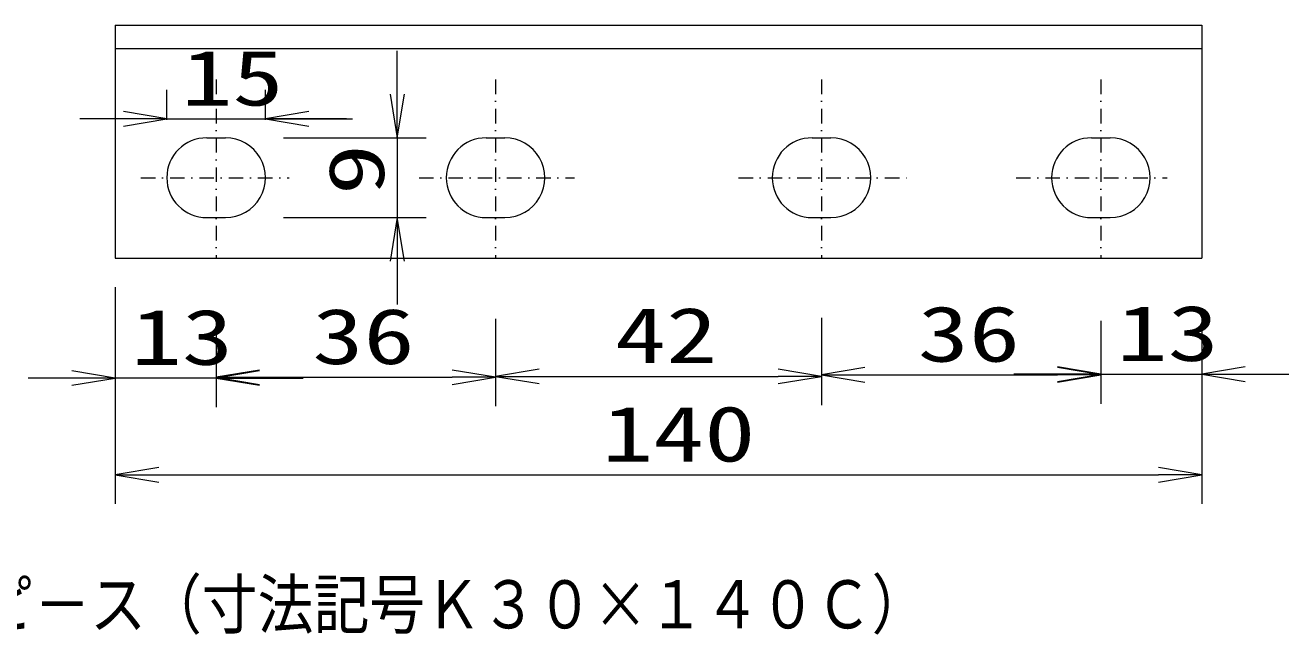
# Model space of a CAD drawing. Units: millimetres, scale not verified, with parts at other scales. Extents: x -4425 to 4425, y -3150 to 3150.
# Drawn here: x 1106 to 2414, y -428 to 203 of the extents above; entities that cross this region are included whole.
import ezdxf
from ezdxf.enums import TextEntityAlignment as Align

# ---------------------------------------------------------------- set-up
doc = ezdxf.new("R2010")
doc.units = ezdxf.units.MM
doc.header["$LTSCALE"] = 30
doc.linetypes.add('USER1', pattern=[1.01, 0.5, -0.25, 0.01, -0.25])
for name, color, linetype, lineweight in [('0-0_1', 4, 'Continuous', 18), ('0-2_0', 1, 'Continuous', 18), ('0-4_EXTCNT-L', 1, 'Continuous', 18)]:
    doc.layers.add(name, color=color, linetype=linetype, lineweight=lineweight)
doc.styles.add('ＭＳ ゴシック', font='')
doc.styles.get('ＭＳ ゴシック').set_extended_font_data('MS Gothic')

# ---------------------------------------------------------------- blocks, each defined once
blk = doc.blocks.new('DARROWS')
at = {"layer": '0-2_0', "color": 2}
blk.add_line((0, 0), (-29.97, 0), dxfattribs=at)
blk.add_lwpolyline([(-30, -5), (0, 0), (-30, 5)], dxfattribs=at)

msp = doc.modelspace()

# ---------------------------------------------------------------- linework, layer by layer
at = {"layer": '0-0_1', "color": 7, "lineweight": 9}
for p, q in [((1198.82, 203), (2323.82, 203)), ((1198.82, 203), (1198.82, -38.07)), ((2323.82, 203), (2323.82, -38.07)), ((1198.82, 178.9), (2323.82, 178.9)), ((1293.56, 86.5), (1313.01, 86.5)), ((1582.85, 86.5), (1602.29, 86.5)), ((1920.35, 86.5), (1939.79, 86.5)), ((2209.63, 86.5), (2229.08, 86.5)), ((1293.56, 3.85), (1313.01, 3.85)), ((1582.85, 3.85), (1602.3, 3.85)), ((1920.35, 3.85), (1939.8, 3.85)), ((2209.63, 3.85), (2229.08, 3.85)), ((1198.82, -38.07), (2323.82, -38.07))]:
    msp.add_line(p, q, dxfattribs=at)
at = {"layer": '0-0_1', "linetype": 'USER1'}
for p, q in [((1303.29, 146.76), (1303.29, -38.07)), ((1592.57, 146.76), (1592.57, -38.07)), ((1930.07, 146.76), (1930.07, -38.07)), ((2219.36, 146.76), (2219.36, -38.07)), ((1225.37, 45.17), (1378.8, 45.17)), ((1513.5, 45.17), (1674.23, 45.17)), ((1844.16, 45.17), (2021.36, 45.17)), ((2131.6, 45.17), (2287.86, 45.17))]:
    msp.add_line(p, q, dxfattribs=at)
at = {"layer": '0-0_1'}
msp.add_line((1438.33, 106.16), (1354.33, 106.16), dxfattribs=at)
at = {"layer": '0-0_1', "color": 7, "lineweight": 9}
for centre, start, end in [((1293.56, 45.17), 90, 270), ((1313.01, 45.17), 270, 90.00122), ((1582.85, 45.17), 90, 270), ((1602.29, 45.17), 270, 90.00122), ((1920.35, 45.17), 90, 270), ((1939.79, 45.17), 270, 90.00122), ((2209.63, 45.17), 90, 270), ((2229.08, 45.17), 270, 90.00122)]:
    msp.add_arc(centre, 41.32, start, end, dxfattribs=at)
at = {"layer": '0-4_EXTCNT-L', "color": 2}
for p, q in [((1490.83, 131.5), (1490.83, 176.5)), ((1207.24, 106.16), (1162.24, 106.16)), ((1252.24, 106.16), (1354.33, 106.16)), ((1399.33, 106.16), (1444.33, 106.16)), ((1490.83, 86.5), (1490.83, 3.85)), ((1490.83, -41.15), (1490.83, -86.15)), ((1153.82, -162.27), (1108.82, -162.27)), ((1303.29, -162.27), (1198.82, -162.27)), ((1348.29, -161.49), (1547.57, -161.49)), ((1348.29, -162.27), (1393.29, -162.27)), ((1637.57, -160.49), (1885.07, -160.49)), ((1975.07, -158.99), (2174.36, -158.99)), ((2174.36, -158.24), (2129.36, -158.24)), ((2219.36, -158.24), (2323.82, -158.24)), ((2368.82, -158.24), (2413.82, -158.24)), ((1243.82, -262.41), (2278.82, -262.41))]:
    msp.add_line(p, q, dxfattribs=at)
at = {"layer": '0-4_EXTCNT-L'}
for p, q in [((1252.24, 105.17), (1252.24, 136.16)), ((1354.33, 105.17), (1354.33, 136.16)), ((1373.01, 86.5), (1520.83, 86.5)), ((1373.01, 3.85), (1520.83, 3.85)), ((1198.82, -68.07), (1198.82, -292.41)), ((1198.82, -68.07), (1198.82, -192.27)), ((1303.29, -98.07), (1303.29, -192.27)), ((1592.57, -101.07), (1592.57, -191.49)), ((1930.07, -100.07), (1930.07, -190.49)), ((2219.36, -103.07), (2219.36, -188.24)), ((2323.82, -98.07), (2323.82, -292.41)), ((2323.82, -103.07), (2323.82, -188.24)), ((2219.36, -109.07), (2219.36, -188.99)), ((1303.29, -131.07), (1303.29, -191.49)), ((1592.57, -133.07), (1592.57, -190.49)), ((1930.07, -139.07), (1930.07, -188.99))]:
    msp.add_line(p, q, dxfattribs=at)

# ---------------------------------------------------------------- block references
at = {"layer": '0-4_EXTCNT-L', "xscale": 1.5, "yscale": 1.5}
for p, rotation in [((1490.83, 86.5), 270), ((1354.33, 106.16), 180), ((1490.83, 3.85), 90), ((1303.29, -161.49), 180), ((1303.29, -162.27), 180), ((1592.57, -160.49), 180), ((1930.07, -158.99), 180), ((2323.82, -158.24), 180), ((1198.82, -262.41), 180)]:
    msp.add_blockref('DARROWS', p, dxfattribs=dict(at, rotation=rotation))
for p in [(1252.24, 106.16), (1198.82, -162.27), (1592.57, -161.49), (1930.07, -160.49), (2219.36, -158.24), (2219.36, -158.99), (2323.82, -262.41)]:
    msp.add_blockref('DARROWS', p, dxfattribs=at)

# ---------------------------------------------------------------- texts
at = {"layer": '0-0_1', "style": 'ＭＳ ゴシック', "width": 0.85}
msp.add_text('継手ピ－ス（寸法記号Ｋ３０×１４０Ｃ）', height=49.86, dxfattribs=at).set_placement((941.62, -436.44), align=Align.BOTTOM_LEFT)
at = {"layer": '0-4_EXTCNT-L', "color": 3, "style": 'ＭＳ ゴシック', "width": 1.35}
for s, p in [('15', (1267.29, 102.55)), ('36', (1402.93, -165.09)), ('42', (1716.32, -164.09)), ('36', (2029.71, -162.59)), ('13', (2235.59, -161.84)), ('13', (1215.05, -165.87)), ('140', (1702.82, -266.01))]:
    msp.add_text(s, height=57.62, dxfattribs=at).set_placement(p, align=Align.BOTTOM_LEFT)
msp.add_text('9', height=57.62, rotation=90, dxfattribs=at).set_placement((1494.44, 27.17), align=Align.BOTTOM_LEFT)

doc.saveas('drawing.dxf')
